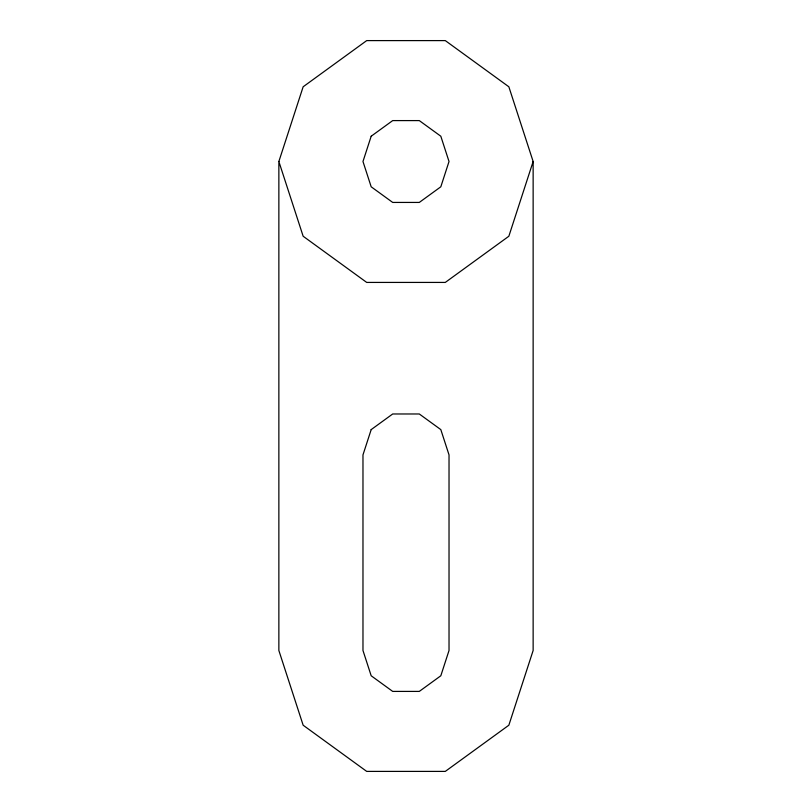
<?xml version="1.0" encoding="UTF-8"?>
<svg xmlns="http://www.w3.org/2000/svg" width="812" height="812" viewBox="0 0 812 812"><rect width="100%" height="100%" fill="white"/><g stroke="black" fill="none" stroke-linecap="round" stroke-linejoin="round"><path stroke-width="1.22" d="M278.861 161.507L303.15 86.782L366.709 40.6L445.291 40.6L508.85 86.782L533.139 161.507L533.139 650.493L508.85 725.217L445.291 771.4L366.709 771.4L303.15 725.217L278.861 650.493L278.861 161.507L303.15 236.241L366.709 282.424L445.291 282.424L508.85 236.241L533.139 161.507M371.185 136.223L362.974 161.507L371.185 186.801L392.703 202.432L419.296 202.432L440.814 186.801L449.026 161.507L440.814 136.223L419.296 120.592L392.703 120.592L371.185 136.223M371.185 429.609L362.974 454.903L362.974 650.493L371.185 675.777L392.703 691.408L419.296 691.408L440.814 675.777L449.026 650.493L449.026 454.903L440.814 429.609L419.296 413.978L392.703 413.978L371.185 429.609"/></g></svg>
